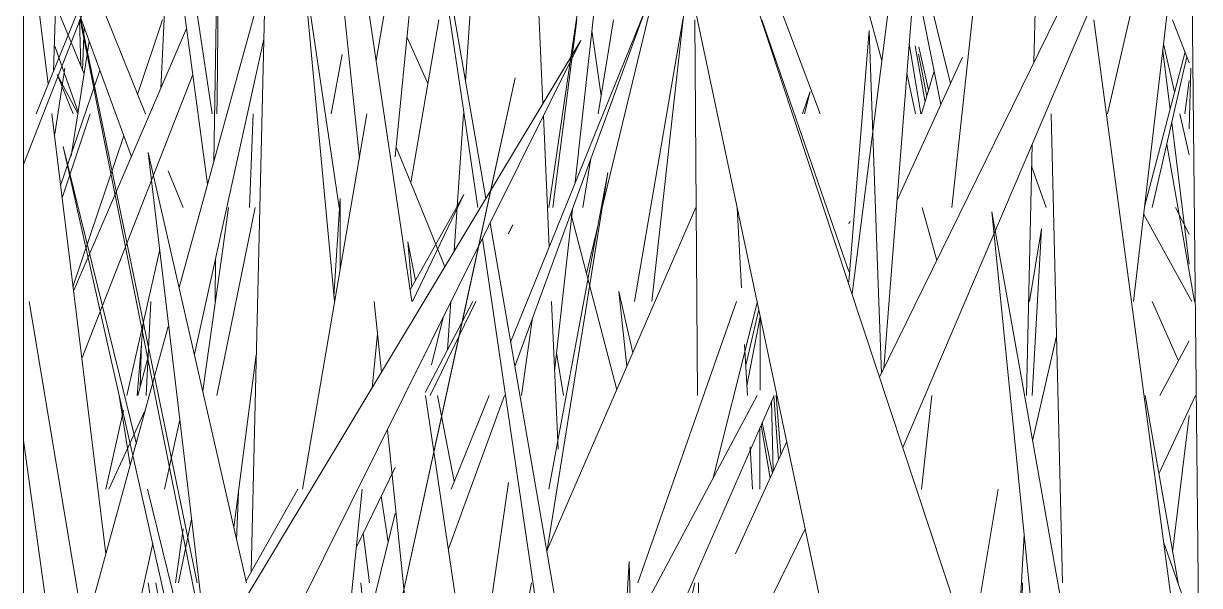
# Model space of a CAD drawing. Header units: millimetres. Extents: x -9575 to 27274, y -4387 to 11354.
# Drawn here: x -5840.67 to -5806.06, y 3071.99 to 3088.51 of the extents above; entities that cross this region are included whole.
import ezdxf

# ---------------------------------------------------------------- set-up
doc = ezdxf.new("R2010")
doc.units = ezdxf.units.MM
doc.layers.add('A-FLOR-HRAL', color=11, linetype='Continuous', lineweight=9)
doc.layers.add('G-IMPT', color=8, linetype='Continuous', lineweight=9)

# ---------------------------------------------------------------- blocks, each defined once
blk = doc.blocks.new('Railing - 2_ x 1_2_-V4-North')
at = {"layer": 'A-FLOR-HRAL'}
blk.add_line((-7466.268, 3048), (-7466.268, 3933.825), dxfattribs=at)
blk = doc.blocks.new('Railing - Railing-380087-North')
blk.add_blockref('Railing - 2_ x 1_2_-V4-North', (1625.6, 0))
blk = doc.blocks.new('Grass Array - 25_dwg-V50-North')
at = {"layer": 'G-IMPT'}
for p, q in [((-5835.116, 3085.859), (-5839.25, 3113.544)), ((-5815.404, 3087.418), (-5822.249, 3112.297)), ((-5813.343, 3083.1), (-5810.425, 3110.111)), ((-5806.079, 3070.318), (-5806.489, 3109.423)), ((-5827.658, 3086.806), (-5826.3, 3106.95)), ((-5829.242, 3080.341), (-5832.878, 3104.885)), ((-5824.193, 3104.477), (-5814.401, 3058.27)), ((-5816.283, 3080.564), (-5813.442, 3102.713)), ((-5837.698, 3101.988), (-5835.253, 3083.79)), ((-5833.968, 3072.396), (-5833.323, 3099.618)), ((-5830.291, 3087.424), (-5828.277, 3099.166)), ((-5810.674, 3098.92), (-5810.93, 3087.365)), ((-5840.296, 3085.859), (-5835.005, 3098.866)), ((-5822.854, 3098.158), (-5824.428, 3083.847)), ((-5825.209, 3083.1), (-5823.053, 3097.843)), ((-5825.838, 3096.465), (-5825.384, 3086.155)), ((-5814.788, 3076.046), (-5806.361, 3095.793)), ((-5839.525, 3095.545), (-5839.785, 3087.114)), ((-5817.22, 3085.859), (-5820.817, 3095.362)), ((-5831.832, 3094.729), (-5830.783, 3084.557)), ((-5810.031, 3061.666), (-5820.921, 3094.585)), ((-5835.071, 3084.45), (-5834.892, 3094.374)), ((-5834.971, 3086.323), (-5834.892, 3094.374)), ((-5827.062, 3083.366), (-5828.927, 3094.13)), ((-5827.712, 3085.902), (-5828.927, 3094.13)), ((-5807.997, 3080.341), (-5806.361, 3094.385)), ((-5814.19, 3093.145), (-5815.346, 3078.375)), ((-5808.227, 3092.87), (-5815.473, 3078.116)), ((-5840.668, 3092.635), (-5839.943, 3086.727)), ((-5837.082, 3085.859), (-5839.745, 3092.482)), ((-5836.63, 3086.605), (-5836.404, 3091.377)), ((-5821.632, 3091.377), (-5823.634, 3083.1)), ((-5813.389, 3086.754), (-5814.375, 3090.791)), ((-5837.494, 3084.597), (-5839.678, 3090.581)), ((-5832.461, 3090.409), (-5831.519, 3080.341)), ((-5836.09, 3080.754), (-5833.552, 3089.964)), ((-5829.189, 3090.023), (-5829.731, 3084.591)), ((-5821.111, 3089.931), (-5822.173, 3080.341)), ((-5814.44, 3089.958), (-5813.675, 3086.129)), ((-5838.551, 3089.788), (-5840.668, 3084.368)), ((-5831.382, 3083.1), (-5832.376, 3089.874)), ((-5807.945, 3089.434), (-5808.766, 3085.859)), ((-5838.884, 3087.031), (-5839.745, 3089.123)), ((-5826.207, 3078.426), (-5822.357, 3088.954)), ((-5825.268, 3081.772), (-5822.357, 3088.954)), ((-5838.986, 3087.278), (-5839.024, 3088.618)), ((-5835.292, 3070.05), (-5838.996, 3088.618)), ((-5837.853, 3083.166), (-5838.98, 3088.618)), ((-5837.311, 3086.428), (-5836.575, 3088.618)), ((-5828.443, 3088.618), (-5829.273, 3083.828)), ((-5825.089, 3083.1), (-5824.385, 3088.618)), ((-5823.754, 3085.859), (-5823.301, 3088.618)), ((-5822.689, 3080.341), (-5821.267, 3088.618)), ((-5820.837, 3077.582), (-5820.913, 3088.618)), ((-5816.375, 3081.226), (-5818.943, 3088.618)), ((-5809.165, 3088.618), (-5805.522, 3061.309)), ((-5806.361, 3087.361), (-5806.851, 3088.618)), ((-5839.196, 3080.645), (-5835.869, 3088.371)), ((-5838.931, 3087.145), (-5838.884, 3088.406)), ((-5823.668, 3086.387), (-5823.938, 3088.303)), ((-5816.375, 3080.915), (-5815.78, 3088.311)), ((-5815.527, 3081.124), (-5815.78, 3088.311)), ((-5840.502, 3061.029), (-5824.268, 3088.01)), ((-5839.745, 3087.845), (-5839.063, 3085.911)), ((-5838.732, 3087.988), (-5839.27, 3084.61)), ((-5833.597, 3088.054), (-5835.64, 3078.789)), ((-5829.381, 3088.097), (-5828.766, 3086.754)), ((-5827.886, 3080.74), (-5824.268, 3088.01)), ((-5814.262, 3085.859), (-5814.599, 3087.925)), ((-5814.422, 3087.858), (-5814.136, 3086.205)), ((-5814.034, 3086.554), (-5814.322, 3087.825)), ((-5806.79, 3086.504), (-5807.115, 3087.911)), ((-5831.293, 3087.601), (-5831.611, 3085.859)), ((-5814.959, 3083.32), (-5813.037, 3087.524)), ((-5814.085, 3086.378), (-5814.33, 3087.612)), ((-5807.673, 3083.123), (-5806.484, 3087.676)), ((-5807.45, 3083.1), (-5806.428, 3087.534)), ((-5806.925, 3085.984), (-5807.139, 3087.704)), ((-5839.745, 3085.26), (-5839.456, 3087.204)), ((-5838.419, 3087.13), (-5839.577, 3083.747)), ((-5806.361, 3085.414), (-5806.312, 3087.197)), ((-5839.211, 3085.859), (-5839.681, 3087.01)), ((-5839.07, 3085.867), (-5839.681, 3087.01)), ((-5835.687, 3087.017), (-5838.953, 3078.665)), ((-5833.642, 3052.752), (-5826.195, 3086.916)), ((-5827.653, 3080.22), (-5826.195, 3086.916)), ((-5814.42, 3085.859), (-5814.667, 3087.053)), ((-5814.237, 3085.859), (-5813.871, 3087.11)), ((-5806.493, 3085.859), (-5806.361, 3086.834)), ((-5817.744, 3085.859), (-5817.516, 3086.51)), ((-5817.68, 3085.859), (-5817.516, 3086.51)), ((-5834.971, 3086.323), (-5834.975, 3085.859)), ((-5839.836, 3085.859), (-5838.248, 3072.922)), ((-5839.533, 3083.389), (-5838.704, 3085.859)), ((-5833.905, 3085.859), (-5834.014, 3083.1)), ((-5832.454, 3074.823), (-5830.56, 3085.859)), ((-5827.994, 3081.817), (-5827.722, 3085.859)), ((-5827.712, 3085.902), (-5827.298, 3083.1)), ((-5825.369, 3085.798), (-5825.199, 3081.944)), ((-5810.424, 3085.859), (-5810.094, 3072.065)), ((-5806.361, 3084.648), (-5806.641, 3085.859)), ((-5806.361, 3081.438), (-5806.876, 3085.589)), ((-5839.212, 3080.774), (-5837.719, 3085.213)), ((-5837.346, 3076.149), (-5839.505, 3084.898)), ((-5838.017, 3078.312), (-5839.505, 3084.898)), ((-5836.214, 3078.102), (-5836.997, 3084.722)), ((-5834.103, 3072.065), (-5836.997, 3084.722)), ((-5828.96, 3083.062), (-5829.702, 3084.881)), ((-5810.984, 3084.961), (-5811.148, 3077.582)), ((-5806.204, 3080.341), (-5807.022, 3084.957)), ((-5806.204, 3080.341), (-5807.022, 3084.957)), ((-5824.207, 3083.1), (-5823.971, 3084.541)), ((-5835.973, 3083.1), (-5836.407, 3084.182)), ((-5825.262, 3072.972), (-5823.474, 3084.135)), ((-5824.694, 3077.571), (-5823.474, 3084.135)), ((-5810.571, 3083.1), (-5810.998, 3084.315)), ((-5831.533, 3080.492), (-5831.347, 3083.366)), ((-5831.349, 3081.259), (-5831.347, 3083.366)), ((-5829.292, 3080.68), (-5827.709, 3083.487)), ((-5829.22, 3080.341), (-5827.709, 3083.487)), ((-5837.853, 3083.166), (-5835.557, 3072.065)), ((-5833.847, 3083.1), (-5834.976, 3077.582)), ((-5834.634, 3083.1), (-5834.805, 3081.887)), ((-5828.96, 3083.062), (-5828.268, 3081.363)), ((-5820.878, 3083.1), (-5825.248, 3073.062)), ((-5824.515, 3083.053), (-5825.038, 3078.294)), ((-5819.668, 3083.1), (-5819.538, 3080.747)), ((-5813.788, 3081.546), (-5814.216, 3083.1)), ((-5812.17, 3082.978), (-5808.661, 3048.014)), ((-5812.17, 3082.978), (-5811.046, 3076.657)), ((-5806.361, 3082.319), (-5806.765, 3083.1)), ((-5822.715, 3058.27), (-5826.937, 3082.645)), ((-5824.561, 3082.928), (-5823.21, 3077.742)), ((-5816.375, 3082.635), (-5816.342, 3082.698)), ((-5816.375, 3082.621), (-5816.342, 3082.698)), ((-5806.28, 3080.341), (-5807.699, 3082.894)), ((-5826.391, 3082.352), (-5826.266, 3082.592)), ((-5826.391, 3082.334), (-5826.266, 3082.592)), ((-5823.775, 3082.513), (-5824.102, 3081.165)), ((-5811.064, 3080.341), (-5810.708, 3082.48)), ((-5810.985, 3077.582), (-5810.708, 3082.48)), ((-5829.238, 3080.776), (-5829.355, 3082.096)), ((-5829.136, 3080.958), (-5829.355, 3082.096)), ((-5827.164, 3082.19), (-5822.116, 3048)), ((-5836.66, 3081.874), (-5837.627, 3077.582)), ((-5835.395, 3077.718), (-5834.805, 3081.887)), ((-5835.017, 3081.615), (-5835.029, 3080.341)), ((-5825.268, 3081.772), (-5826.332, 3079.149)), ((-5815.527, 3081.124), (-5815.422, 3078.22)), ((-5827.886, 3080.74), (-5840.439, 3055.511)), ((-5823.145, 3080.633), (-5822.909, 3078.434)), ((-5823.145, 3080.633), (-5822.736, 3078.832)), ((-5822.736, 3078.832), (-5823.145, 3080.633)), ((-5837.983, 3065.282), (-5840.502, 3080.341)), ((-5837.983, 3065.282), (-5840.502, 3080.341)), ((-5837.056, 3077.582), (-5836.926, 3080.341)), ((-5827.653, 3080.22), (-5832.432, 3058.27)), ((-5830.349, 3080.341), (-5830.134, 3078.26)), ((-5828.846, 3077.667), (-5827.445, 3080.341)), ((-5828.699, 3077.582), (-5827.359, 3080.341)), ((-5828.19, 3078.92), (-5828.094, 3080.341)), ((-5825.128, 3080.341), (-5824.937, 3075.998)), ((-5822.584, 3072.065), (-5819.68, 3080.341)), ((-5819.263, 3079.563), (-5819.067, 3080.341)), ((-5807.447, 3080.341), (-5806.676, 3078.598)), ((-5828.32, 3079.867), (-5828.659, 3078.483)), ((-5819.412, 3078.466), (-5819.028, 3080.102)), ((-5819.378, 3077.861), (-5818.984, 3079.892)), ((-5818.992, 3077.736), (-5818.989, 3079.862)), ((-5837.452, 3075.811), (-5836.407, 3079.602)), ((-5837.151, 3079.694), (-5837.325, 3077.582)), ((-5826.016, 3077.582), (-5825.684, 3079.857)), ((-5819.263, 3079.563), (-5820.371, 3075.154)), ((-5830.251, 3079.388), (-5830.409, 3077.804)), ((-5810.267, 3079.317), (-5810.973, 3076.243)), ((-5807.222, 3077.582), (-5806.361, 3079.183)), ((-5837.197, 3079.132), (-5837.235, 3077.836)), ((-5824.776, 3077.582), (-5824.978, 3078.835)), ((-5819.445, 3079.073), (-5819.363, 3077.582)), ((-5837.003, 3078.712), (-5837.302, 3077.582)), ((-5834.476, 3073.697), (-5833.817, 3078.776)), ((-5834.476, 3073.697), (-5833.817, 3078.776)), ((-5837.452, 3075.811), (-5838.017, 3078.312)), ((-5836.214, 3078.102), (-5835.23, 3069.791)), ((-5837.849, 3077.582), (-5837.531, 3075.525)), ((-5824.451, 3048), (-5828.833, 3077.582)), ((-5827.996, 3075.044), (-5828.485, 3077.582)), ((-5828.165, 3073.071), (-5826.515, 3077.582)), ((-5826.967, 3077.582), (-5828.086, 3074.823)), ((-5824.694, 3077.571), (-5825.205, 3074.823)), ((-5822.786, 3070.633), (-5819.074, 3077.582)), ((-5819.09, 3076.41), (-5818.578, 3077.582)), ((-5818.448, 3075.689), (-5818.584, 3077.569)), ((-5818.38, 3075.839), (-5818.517, 3077.582)), ((-5814.238, 3074.823), (-5813.939, 3077.582)), ((-5806.69, 3072.065), (-5807.653, 3077.582)), ((-5806.18, 3077.582), (-5807.251, 3075.278)), ((-5837.724, 3077.148), (-5838.248, 3074.823)), ((-5838.155, 3074.823), (-5837.078, 3077.167)), ((-5818.609, 3075.338), (-5818.65, 3077.417)), ((-5836.066, 3076.857), (-5836.515, 3074.823)), ((-5818.926, 3076.785), (-5818.627, 3075.298)), ((-5806.361, 3076.993), (-5806.849, 3072.975)), ((-5829.96, 3076.57), (-5827.506, 3052.752)), ((-5819.09, 3076.41), (-5822.722, 3068.103)), ((-5818.996, 3074.823), (-5818.994, 3076.631)), ((-5818.962, 3076.703), (-5818.698, 3075.142)), ((-5805.953, 3048), (-5811.046, 3076.657)), ((-5840.668, 3076.255), (-5839.698, 3069.306)), ((-5819.715, 3072.919), (-5818.205, 3076.22)), ((-5819.279, 3076.071), (-5819.21, 3074.823)), ((-5838.878, 3070.636), (-5837.452, 3075.811)), ((-5837.452, 3075.811), (-5835.982, 3069.306)), ((-5830.879, 3073.096), (-5829.731, 3075.458)), ((-5827.401, 3068.114), (-5826.391, 3075.019)), ((-5835.673, 3069.374), (-5837.018, 3074.823)), ((-5834.342, 3074.731), (-5834.396, 3073.348)), ((-5834.118, 3072.131), (-5832.598, 3074.823)), ((-5830.706, 3074.823), (-5833.384, 3048)), ((-5811.984, 3074.823), (-5812.788, 3069.999)), ((-5829.938, 3073.263), (-5830.138, 3074.621)), ((-5829.731, 3074.108), (-5830.535, 3070.829)), ((-5836.195, 3072.065), (-5835.97, 3073.654)), ((-5835.721, 3073.94), (-5836.105, 3072.065)), ((-5817.662, 3073.658), (-5823.053, 3062.682)), ((-5830.49, 3072.065), (-5830.675, 3073.515)), ((-5830.487, 3072.065), (-5830.673, 3073.519)), ((-5811.61, 3066.547), (-5811.217, 3073.483)), ((-5836.867, 3073.225), (-5838.257, 3066.923)), ((-5806.079, 3070.318), (-5807.119, 3073.278)), ((-5822.839, 3072.697), (-5823.053, 3069.171)), ((-5822.839, 3072.697), (-5822.722, 3068.131)), ((-5836.996, 3072.065), (-5836.613, 3069.583)), ((-5836.458, 3070.336), (-5836.776, 3072.065)), ((-5830.744, 3072.065), (-5829.452, 3058.27)), ((-5825.717, 3072.065), (-5826.996, 3065.182)), ((-5820.912, 3072.065), (-5821.559, 3069.306)), ((-5820.767, 3067.337), (-5820.799, 3072.065)), ((-5811.27, 3072.065), (-5811.393, 3066.547))]:
    blk.add_line(p, q, dxfattribs=at)
blk = doc.blocks.new('Grass Array - Grass Array-V52-North')
blk.add_blockref('Grass Array - 25_dwg-V50-North', (0, 0))

msp = doc.modelspace()

# ---------------------------------------------------------------- block references
for name in ['Railing - Railing-380087-North', 'Grass Array - Grass Array-V52-North']:
    msp.add_blockref(name, (0, 0))

doc.saveas('drawing.dxf')
